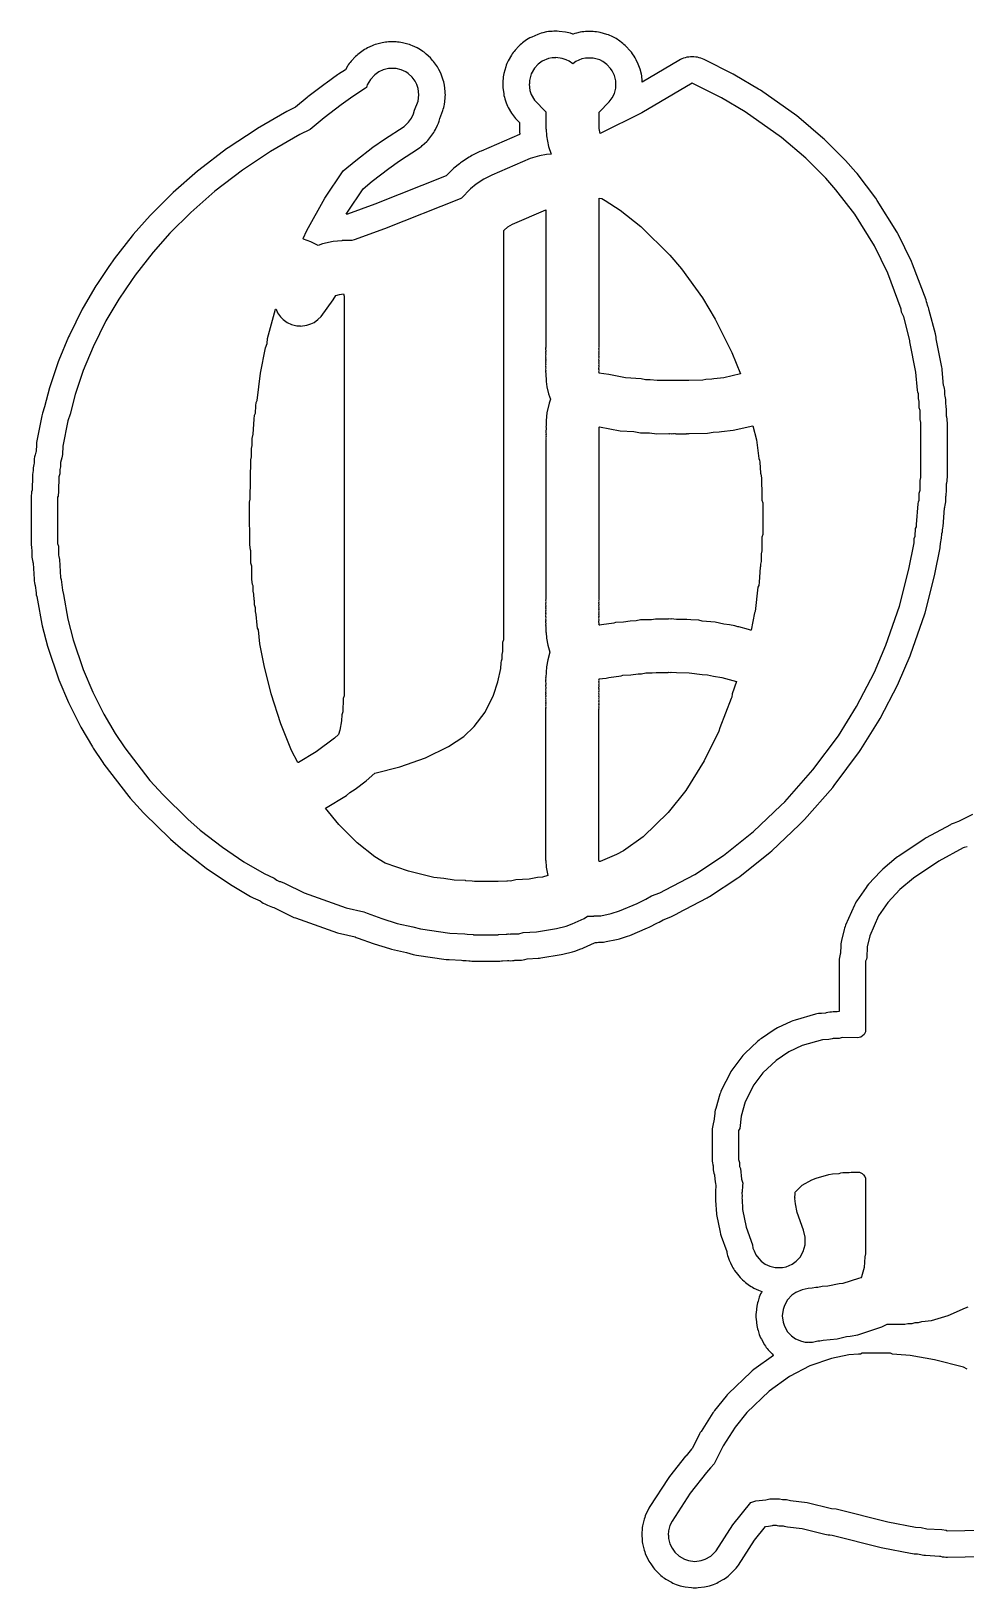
# Model space of a CAD drawing. Header units: metres. Extents: x -2 to 138, y -116 to 2.
# Drawn here: x -2 to 68.7, y -115.7 to 2 of the extents above; entities that cross this region are included whole.
import ezdxf

# ---------------------------------------------------------------- set-up
doc = ezdxf.new("R2010")
doc.units = ezdxf.units.M

msp = doc.modelspace()

# ---------------------------------------------------------------- linework, layer by layer
at = {"layer": 'TOP'}
for points in [[(33.3251, -66.2903), (33.965, -66.2703), (33.985, -66.2503), (34.005, -66.2703), (34.085, -66.2503), (34.245, -66.2703), (34.265, -66.2503), (34.8649, -66.2303), (35.2048, -66.1503), (36.2047, -66.0903), (37.7245, -65.8303), (38.4443, -65.6503), (38.9043, -65.4904), (39.8041, -65.0704), (40.0641, -64.9105), (40.544, -64.9105), (40.564, -64.8905), (41.084, -64.8705), (41.8638, -64.7105), (42.4838, -64.5105), (43.8236, -63.9506), (44.4635, -63.6306), (44.9034, -63.3707), (45.5233, -63.1307), (45.9632, -62.9107), (48.1829, -61.7509), (50.3426, -60.3311), (52.6223, -58.5114), (54.682, -56.5517), (54.9719, -56.2617), (57.1116, -53.8421), (59.0313, -51.2625), (60.4111, -49.0428), (61.7509, -46.4632), (62.6308, -44.4235), (63.6506, -41.4639), (64.3705, -38.6843), (64.7505, -36.6846), (64.7705, -36.3447), (64.8305, -36.1847), (64.8705, -35.6048), (64.9305, -35.4648), (64.9504, -35.3048), (65.0704, -33.725), (65.0904, -33.5851), (65.1504, -33.4451), (65.1504, -32.9252), (65.2104, -32.7052), (65.2104, -31.9653), (65.2704, -31.7453), (65.2704, -27.5859), (65.2104, -27.366), (65.2104, -26.6861), (65.1504, -26.4661), (65.1504, -25.9862), (65.0904, -25.7662), (65.0904, -25.4263), (65.0304, -25.2863), (65.0104, -25.1463), (64.8905, -23.7865), (64.4305, -21.4868), (64.4305, -21.3869), (63.9706, -19.6071), (63.8106, -19.2472), (63.7906, -19.0272), (62.7708, -16.3076), (61.7509, -14.2279), (60.2711, -11.8483), (58.8513, -9.9885), (58.0715, -9.1087), (56.5617, -7.5989), (54.7419, -6.0391), (51.9824, -4.0994), (50.1826, -3.0396), (47.9829, -1.9397), (44.1835, -4.1794), (41.024, -5.7392), (40.934, -5.3492), (40.934, -4.1294), (41.7139, -3.3495), (41.9338, -3.0496), (42.0938, -2.7096), (42.1938, -2.3097), (42.1938, -2.0497), (42.2138, -2.0297), (42.1938, -2.0097), (42.1938, -1.7497), (42.0938, -1.3498), (41.9338, -1.0099), (41.8139, -0.8299), (41.5339, -0.5299), (41.2239, -0.3), (40.984, -0.18), (40.484, -0.04), (40.2241, -0.04), (40.2041, -0.02), (40.1841, -0.04), (39.9241, -0.04), (39.6442, -0.1), (39.1842, -0.3), (38.9443, -0.4799), (38.6843, -0.28), (38.4443, -0.16), (38.1444, -0.06), (37.6645, 0), (37.6445, -0.02), (37.3845, -0.02), (37.1045, -0.08), (36.6446, -0.28), (36.3447, -0.4999), (36.0547, -0.8099), (35.8147, -1.2298), (35.6748, -1.7297), (35.6748, -1.9897), (35.6548, -2.0097), (35.7147, -2.4896), (35.8147, -2.7896), (36.0547, -3.2095), (36.9146, -4.0894), (36.9146, -5.3892), (36.9346, -5.4092), (36.9546, -5.9091), (37.1145, -6.709), (37.3045, -7.2989), (36.9646, -7.3189), (36.4446, -7.4189), (35.7247, -7.6389), (32.8252, -8.8987), (32.2253, -9.1986), (31.6453, -9.5786), (31.2254, -9.9185), (30.5255, -10.6384), (30.4455, -10.6784), (24.7064, -12.9381), (22.4267, -13.778), (22.2467, -13.838), (21.5068, -13.838), (21.4868, -13.858), (20.8469, -13.898), (20.0271, -14.0779), (19.7071, -14.1979), (19.1472, -13.938), (18.5873, -13.718), (18.5573, -13.668), (18.8372, -13.0681), (20.217, -10.6284), (21.5968, -8.5687), (22.5467, -7.7789), (23.8465, -6.779), (24.7264, -6.1591), (26.2061, -5.1992), (26.5361, -4.8893), (26.7561, -4.5893), (26.916, -4.2494), (26.996, -3.9694), (27.256, -3.2895), (27.316, -2.8096), (27.256, -2.3297), (27.156, -2.0297), (27.036, -1.7897), (26.8161, -1.4898), (26.5061, -1.1998), (26.3261, -1.0798), (25.9862, -0.9199), (25.5862, -0.8199), (25.3263, -0.8199), (25.3063, -0.7999), (25.2863, -0.8199), (25.0263, -0.8199), (24.6264, -0.9199), (24.2864, -1.0798), (23.9865, -1.2998), (23.6565, -1.6498), (23.4166, -2.0697), (23.3566, -2.2497), (23.2866, -2.3197), (22.3267, -2.9396), (21.4468, -3.5595), (20.147, -4.5593), (19.0872, -5.4392), (18.3273, -5.8191), (16.1076, -7.099), (13.9879, -8.4988), (11.8883, -10.0985), (10.0685, -11.6983), (8.4988, -13.268), (7.2189, -14.7078), (5.8591, -16.4476), (5.5792, -16.8475), (4.6193, -18.2673), (3.6595, -19.9071), (2.6796, -21.8668), (1.9397, -23.6465), (1.3198, -25.4663), (0.9399, -26.946), (0.7799, -27.466), (0.3999, -29.3657), (0.3599, -30.0056), (0.32, -30.2655), (0.22, -30.6055), (0.22, -30.9255), (0.16, -31.1454), (0.16, -31.4654), (0.1, -31.7053), (0.08, -32.7652), (0.04, -33.1451), (0, -33.2251), (0, -36.7246), (0.06, -36.9446), (0.06, -37.6245), (0.1, -37.7045), (0.14, -37.9444), (0.22, -39.3042), (0.28, -39.4442), (0.3599, -40.2641), (0.4399, -40.584), (0.7799, -42.4638), (1.1798, -44.0035), (1.9397, -46.2632), (2.6596, -47.9629), (3.4995, -49.6227), (4.3594, -51.1025), (5.0793, -52.1823), (6.979, -54.642), (7.9788, -55.7418), (9.8486, -57.5715), (10.7884, -58.3914), (12.4682, -59.6912), (14.0879, -60.7911), (15.6077, -61.6909), (16.3676, -62.0309), (16.5676, -62.1909), (16.7675, -62.2908), (16.8475, -62.2908), (17.1475, -62.4108), (18.6473, -63.1507), (21.8268, -64.2705), (23.1466, -64.5705), (23.4066, -64.6905), (24.5264, -65.0904), (25.6862, -65.4504), (26.866, -65.7103), (27.426, -65.8703), (29.6656, -66.1903), (30.7855, -66.2303), (30.9654, -66.2703), (31.4254, -66.2903), (31.4454, -66.3102), (33.3051, -66.3102)], [(31.5254, -62.2908), (31.3454, -62.2508), (30.8655, -62.2308), (30.8455, -62.2109), (29.9856, -62.1909), (29.2057, -62.0509), (28.4458, -61.9709), (26.5261, -61.511), (24.7664, -60.911), (23.9865, -60.4311), (22.6467, -59.3713), (21.2569, -57.9815), (20.257, -56.7417), (21.8468, -55.7718), (22.1067, -55.5518), (22.4867, -55.3119), (23.3266, -54.672), (23.9865, -54.092), (25.8862, -53.6121), (27.8059, -52.9322), (29.5657, -52.0723), (30.7055, -51.3125), (31.4954, -50.5626), (32.3152, -49.4827), (32.9552, -48.2029), (33.2951, -47.1831), (33.5151, -46.1832), (33.5351, -45.7433), (33.5551, -45.6033), (33.6151, -45.4633), (33.6151, -45.1234), (33.675, -44.9034), (33.675, -44.2035), (33.735, -43.9835), (33.735, -13.0681), (34.045, -12.7981), (34.3849, -12.5981), (36.9246, -11.4983), (36.9146, -21.8868), (36.8946, -21.9068), (36.9146, -21.9468), (36.8946, -22.0068), (36.9146, -22.1867), (36.8946, -22.2067), (36.9146, -22.2267), (36.8946, -22.2667), (36.9146, -22.2867), (36.8946, -22.3467), (36.9146, -22.3667), (36.8946, -22.4267), (36.9146, -22.4467), (36.8946, -22.5467), (36.9146, -22.5667), (36.8946, -22.5867), (36.9146, -22.6067), (36.8946, -22.6467), (36.9146, -22.6867), (36.8946, -22.7267), (36.9146, -22.7866), (36.8946, -22.8666), (36.9146, -22.9066), (36.8946, -22.9866), (36.9146, -23.0066), (36.8946, -23.0466), (36.9146, -23.0866), (36.8946, -23.1266), (36.9146, -23.1666), (36.8946, -23.1866), (36.9146, -23.2266), (36.8946, -23.2466), (36.9146, -23.2666), (36.8946, -23.3066), (36.9146, -23.3466), (36.8946, -23.3666), (36.9146, -23.4665), (36.8946, -23.5265), (36.9146, -23.5465), (36.8946, -23.5865), (36.9146, -23.6465), (36.8946, -23.6865), (36.9146, -23.7065), (36.8946, -23.7465), (36.9146, -23.7665), (36.8946, -23.7865), (36.9146, -23.8265), (36.8946, -23.8465), (36.9146, -23.8665), (36.9346, -24.4864), (36.9946, -24.8863), (37.1145, -25.4263), (37.2545, -25.8262), (37.1545, -26.1262), (36.9946, -26.8461), (36.9346, -27.426), (36.9346, -27.8259), (36.9146, -27.8459), (36.9346, -27.8859), (36.9146, -27.9459), (36.9346, -27.9659), (36.9146, -28.3458), (36.9346, -28.3858), (36.9146, -28.4458), (36.9346, -28.4658), (36.9146, -28.5458), (36.9346, -28.6258), (36.9146, -28.6458), (36.9346, -28.6658), (36.9146, -28.7258), (36.9346, -28.7458), (36.9146, -28.7658), (36.9346, -28.7858), (36.9146, -28.8058), (36.9346, -28.8458), (36.9146, -28.8658), (36.9346, -28.9057), (36.9146, -28.9257), (36.9146, -40.964), (36.8946, -41.004), (36.9146, -41.044), (36.8946, -41.104), (36.9146, -41.1439), (36.8946, -41.1839), (36.9146, -41.2039), (36.8946, -41.3239), (36.9146, -41.4239), (36.8946, -41.4439), (36.9146, -41.5039), (36.8946, -41.5639), (36.9146, -41.6039), (36.8946, -41.6639), (36.9146, -41.6839), (36.8946, -41.7439), (36.9146, -41.8238), (36.8946, -41.8638), (36.9146, -41.8838), (36.8946, -41.9038), (36.9146, -41.9438), (36.8946, -41.9838), (36.9146, -42.0438), (36.8946, -42.0638), (36.9146, -42.0838), (36.8946, -42.1238), (36.9146, -42.1438), (36.8946, -42.1638), (36.9146, -42.2238), (36.8946, -42.2438), (36.9146, -42.3638), (36.8946, -42.4038), (36.9146, -42.4638), (36.8946, -42.4838), (36.9146, -42.5237), (36.8946, -42.5437), (36.9146, -42.5837), (36.8946, -42.6637), (36.9146, -42.8437), (36.8946, -42.8637), (36.9146, -42.9237), (36.8946, -42.9837), (36.9146, -43.0037), (36.9146, -43.4436), (36.9346, -43.4636), (36.9546, -43.8835), (37.0546, -44.4235), (37.2145, -44.9434), (37.0546, -45.5233), (36.9546, -46.0632), (36.9146, -46.8631), (36.8946, -46.8831), (36.9146, -46.9831), (36.8946, -47.0031), (36.9146, -47.0631), (36.8946, -47.0831), (36.9146, -47.383), (36.8946, -47.423), (36.9146, -47.463), (36.8946, -47.483), (36.9146, -47.643), (36.8946, -47.683), (36.9146, -47.703), (36.8946, -47.783), (36.9146, -47.803), (36.8946, -47.823), (36.9146, -47.883), (36.8946, -47.9629), (36.9146, -48.0029), (36.8946, -48.0429), (36.9146, -48.0629), (36.8946, -48.1429), (36.9146, -48.2629), (36.8946, -48.2829), (36.9146, -48.3029), (36.8946, -48.3429), (36.9146, -48.3829), (36.8946, -48.4029), (36.9146, -48.4629), (36.8946, -48.5029), (36.9146, -48.5629), (36.8946, -48.5829), (36.9146, -48.6628), (36.8946, -48.7028), (36.9146, -48.7428), (36.8946, -48.7628), (36.9146, -48.7828), (36.8946, -48.8428), (36.9146, -48.8628), (36.8946, -48.9428), (36.9146, -49.0028), (36.8946, -49.0628), (36.9146, -49.1028), (36.8946, -49.1228), (36.9146, -49.1628), (36.8946, -49.2228), (36.9146, -49.2428), (36.8946, -49.2628), (36.8946, -60.6811), (36.9146, -60.7011), (36.9346, -61.201), (37.0546, -61.8409), (36.6646, -61.9509), (36.2847, -61.9909), (35.6448, -62.1109), (34.6449, -62.1709), (34.245, -62.2508), (34.045, -62.2308), (34.005, -62.2508), (33.985, -62.2308), (33.965, -62.2508), (33.3151, -62.2808)], [(45.3433, -24.4164), (44.8034, -24.3564), (44.4435, -24.3564), (44.1235, -24.2964), (42.9437, -24.2164), (41.6839, -23.9565), (40.914, -23.8465), (40.934, -23.8265), (40.914, -23.7865), (40.934, -23.7665), (40.914, -23.7465), (40.934, -23.7065), (40.914, -23.6865), (40.934, -23.6465), (40.914, -23.5865), (40.934, -23.5465), (40.914, -23.5265), (40.934, -23.3266), (40.914, -23.2866), (40.934, -23.2666), (40.914, -23.2466), (40.934, -23.2066), (40.914, -23.1866), (40.934, -23.1466), (40.914, -23.1066), (40.934, -23.0666), (40.914, -23.0266), (40.934, -23.0066), (40.914, -22.9266), (40.934, -22.8866), (40.914, -22.8066), (40.934, -22.7467), (40.914, -22.7067), (40.934, -22.6667), (40.914, -22.6267), (40.934, -22.6067), (40.914, -22.5867), (40.934, -22.5667), (40.914, -22.4667), (40.934, -22.4467), (40.914, -22.3867), (40.934, -22.3667), (40.914, -22.3067), (40.934, -22.2867), (40.914, -22.2467), (40.934, -22.2267), (40.914, -22.2067), (40.934, -22.1867), (40.914, -22.1667), (40.934, -22.1467), (40.914, -22.0868), (40.934, -22.0668), (40.914, -22.0068), (40.934, -21.9468), (40.914, -21.9068), (40.934, -21.8868), (40.944, -10.6184), (41.1439, -10.6584), (41.4039, -10.7984), (42.5237, -11.5383), (44.1035, -12.7781), (46.2932, -14.9278), (47.1731, -15.9677), (48.7528, -18.1673), (49.7127, -19.7671), (50.9725, -22.2867), (51.6324, -23.9065), (50.3626, -24.2164), (49.6227, -24.2764), (49.4627, -24.3164), (49.0028, -24.3364), (48.7828, -24.3964), (47.733, -24.4064)], [(18.1573, -53.2822), (17.6974, -52.3823), (16.8775, -50.3626), (16.1576, -48.1029), (15.6177, -45.9632), (15.2978, -44.3235), (15.1778, -43.2636), (15.1178, -43.1237), (15.0778, -42.9037), (15.0178, -42.1038), (14.9578, -41.8838), (14.9578, -41.5839), (14.8978, -41.3639), (14.8978, -41.064), (14.8578, -40.984), (14.8378, -40.564), (14.7778, -40.3441), (14.7778, -39.9241), (14.7378, -39.8441), (14.6978, -39.4642), (14.6778, -38.4443), (14.6179, -38.2244), (14.6179, -37.2845), (14.5779, -37.2045), (14.5379, -36.8246), (14.5179, -34.165), (14.4979, -34.145), (14.4979, -33.6051), (14.5579, -33.3851), (14.5979, -30.4055), (14.6578, -30.1856), (14.6578, -29.5457), (14.7178, -29.3257), (14.7178, -28.8058), (14.7978, -28.4658), (14.8578, -27.326), (14.8978, -27.026), (14.9578, -26.886), (14.9778, -26.3261), (15.0178, -26.0862), (15.0778, -25.9262), (15.3377, -23.8465), (15.7177, -21.9468), (15.8577, -21.6068), (15.8777, -21.2469), (16.4776, -19.0072), (16.5176, -19.0272), (16.6376, -19.3072), (16.8575, -19.6071), (17.0475, -19.7971), (17.3474, -20.0171), (17.6874, -20.177), (18.0873, -20.277), (18.3473, -20.277), (18.3673, -20.297), (18.8472, -20.237), (19.1472, -20.137), (19.3871, -20.0171), (19.6871, -19.7971), (19.9171, -19.5671), (20.8369, -18.3073), (21.0469, -17.9774), (21.3069, -17.8974), (21.6068, -17.8574), (21.6568, -18.0473), (21.6568, -48.2429), (21.5968, -48.4629), (21.5568, -49.4627), (21.4968, -49.6827), (21.4768, -50.1426), (21.3369, -50.8425), (21.2369, -51.1825), (20.9269, -51.4524), (19.5471, -52.4723), (18.2173, -53.2822)], [(52.3823, -43.2936), (52.2423, -43.2336), (51.5024, -43.0337), (51.4224, -43.0337), (51.2025, -42.9537), (50.8025, -42.8737), (50.3826, -42.8337), (49.7227, -42.6737), (48.7428, -42.5937), (48.4829, -42.5337), (47.883, -42.5137), (47.583, -42.4738), (46.7831, -42.4738), (46.3832, -42.4338), (46.3632, -42.4538), (46.1832, -42.4338), (46.1632, -42.4538), (45.2034, -42.4538), (44.9034, -42.4938), (44.0835, -42.5137), (43.7436, -42.5737), (43.2836, -42.5937), (42.7837, -42.6737), (42.1838, -42.7137), (42.0438, -42.7537), (41.124, -42.8737), (41.004, -42.9137), (40.934, -42.9037), (40.914, -42.8637), (40.934, -42.8437), (40.914, -42.6037), (40.934, -42.5637), (40.914, -42.5437), (40.934, -42.5037), (40.914, -42.4838), (40.934, -42.4238), (40.914, -42.3838), (40.934, -42.2638), (40.914, -42.2438), (40.934, -42.1838), (40.914, -42.1638), (40.934, -42.1438), (40.914, -42.1038), (40.934, -42.0838), (40.914, -42.0638), (40.934, -42.0038), (40.914, -41.9638), (40.934, -41.9238), (40.914, -41.9038), (40.934, -41.8838), (40.914, -41.8438), (40.934, -41.7639), (40.914, -41.7039), (40.934, -41.6839), (40.914, -41.6239), (40.934, -41.5839), (40.914, -41.5239), (40.934, -41.4639), (40.914, -41.4439), (40.934, -41.3439), (40.914, -41.2239), (40.934, -41.2039), (40.914, -41.1639), (40.934, -41.124), (40.914, -41.064), (40.934, -41.024), (40.914, -40.984), (40.934, -40.964), (40.934, -28.9257), (40.954, -28.8858), (40.934, -28.8658), (40.954, -28.8258), (40.934, -28.8058), (40.954, -28.7858), (40.934, -28.7658), (40.954, -28.7458), (40.934, -28.6858), (40.954, -28.6658), (40.934, -28.6458), (40.954, -28.5658), (40.934, -28.4858), (40.954, -28.4658), (40.934, -28.4058), (40.954, -28.3658), (40.934, -28.3258), (40.954, -28.3058), (40.934, -28.2858), (40.954, -28.2458), (40.934, -28.1859), (40.954, -28.1659), (40.934, -28.0459), (40.954, -28.0259), (40.934, -28.0059), (40.954, -27.9659), (40.934, -27.9459), (40.964, -27.9159), (42.5237, -28.2159), (43.5636, -28.2758), (44.0635, -28.3558), (44.7634, -28.3758), (45.3033, -28.4358), (46.2232, -28.4158), (46.2632, -28.4358), (46.3032, -28.4158), (46.3432, -28.4358), (46.3632, -28.4158), (46.4032, -28.4358), (46.5032, -28.4158), (46.5432, -28.4358), (46.5632, -28.4158), (46.5831, -28.4358), (46.6431, -28.4158), (46.6631, -28.4358), (46.6831, -28.4158), (46.7031, -28.4358), (46.7231, -28.4158), (46.7431, -28.4358), (47.543, -28.4358), (47.563, -28.4158), (47.583, -28.4358), (47.603, -28.4158), (47.643, -28.4358), (47.663, -28.4158), (47.723, -28.4358), (47.743, -28.4158), (49.1428, -28.3958), (49.5627, -28.3158), (50.0226, -28.2958), (50.1826, -28.2558), (51.0825, -28.1759), (52.5723, -27.8259), (52.8522, -28.8858), (53.0122, -30.3055), (53.0722, -30.4455), (53.0922, -30.5855), (53.1322, -31.4054), (53.1722, -31.4854), (53.2122, -31.7653), (53.2322, -33.1451), (53.2522, -33.1651), (53.2522, -33.4451), (53.3122, -33.665), (53.3122, -36.0447), (53.2522, -36.2647), (53.2522, -37.2845), (53.1922, -37.5045), (53.1922, -38.0844), (53.1322, -38.3044), (53.1322, -38.5043), (53.1122, -38.5243), (53.0522, -39.6642), (53.0122, -39.9041), (52.9522, -40.0441), (52.7322, -41.8838), (52.6923, -41.9838), (52.4323, -43.2836)], [(40.934, -60.7611), (40.914, -60.6411), (40.914, -49.2628), (40.934, -49.2428), (40.914, -49.1828), (40.934, -49.1428), (40.914, -49.1228), (40.934, -49.0828), (40.914, -49.0228), (40.934, -48.9628), (40.914, -48.8828), (40.934, -48.8628), (40.914, -48.8028), (40.934, -48.7828), (40.914, -48.7628), (40.934, -48.7228), (40.914, -48.6828), (40.934, -48.6029), (40.914, -48.5829), (40.934, -48.5229), (40.914, -48.4829), (40.934, -48.4229), (40.914, -48.4029), (40.934, -48.3629), (40.914, -48.3229), (40.934, -48.3029), (40.914, -48.2829), (40.934, -48.1629), (40.914, -48.0829), (40.934, -48.0629), (40.914, -48.0229), (40.934, -47.9829), (40.914, -47.903), (40.934, -47.843), (40.914, -47.823), (40.934, -47.803), (40.914, -47.723), (40.934, -47.703), (40.914, -47.663), (40.934, -47.503), (40.914, -47.483), (40.934, -47.443), (40.914, -47.403), (40.934, -47.343), (40.914, -47.323), (40.934, -47.303), (40.914, -47.283), (40.934, -47.263), (40.914, -47.2431), (40.934, -47.2031), (40.914, -47.1831), (40.934, -47.1231), (40.914, -47.0831), (40.934, -47.0631), (40.914, -47.0031), (40.934, -46.9831), (40.914, -46.9631), (41.4639, -46.9131), (41.6839, -46.8531), (42.6037, -46.7331), (42.7437, -46.6931), (43.3436, -46.6531), (43.8835, -46.5732), (44.1435, -46.5732), (44.4635, -46.5132), (44.9634, -46.5132), (45.2633, -46.4732), (46.1632, -46.4732), (46.1832, -46.4532), (46.3632, -46.4732), (46.3832, -46.4532), (46.7831, -46.4932), (47.763, -46.5132), (48.7428, -46.6331), (49.1428, -46.6531), (49.6027, -46.7731), (50.2226, -46.8531), (51.3225, -47.1531), (50.9925, -48.1029), (50.9725, -48.3429), (50.9325, -48.4629), (50.0726, -50.6625), (49.9926, -50.9225), (48.8928, -53.1622), (47.493, -55.4019), (46.1532, -57.0616), (44.2635, -58.9113), (42.7837, -59.9712), (42.2638, -60.2511), (41.014, -60.7611)]]:
    msp.add_lwpolyline(points, close=True, dxfattribs=at)
for points in [[(68.7599, -59.6712), (68.5399, -59.7112), (68.4599, -59.7512), (66.6202, -60.7511), (64.7005, -62.0309), (63.6806, -62.8908), (62.7708, -63.8606), (62.0709, -64.8805), (61.411, -66.3802), (61.211, -67.2201), (61.171, -68.02), (61.151, -68.16), (61.091, -68.3), (61.091, -73.4992), (61.071, -73.6392), (60.971, -73.8591), (60.7411, -74.0491), (60.4811, -74.1091), (59.3213, -74.0891), (59.1013, -74.1491), (58.6414, -74.1491), (58.5614, -74.1891), (58.3214, -74.2291), (57.8415, -74.2491), (56.3017, -74.689), (55.2819, -75.1689), (54.322, -75.8089), (53.3322, -76.7387), (52.6323, -77.6586), (51.9924, -78.9384), (51.6724, -80.0182), (51.5724, -80.9581), (51.4924, -81.1181), (51.4924, -83.2978), (51.5524, -83.5177), (51.5524, -83.8177), (51.6324, -83.9777), (51.7124, -84.7775), (51.8124, -85.0775), (51.7724, -85.2575), (51.7524, -85.7774), (51.7324, -85.7974), (51.7524, -86.0973), (51.7324, -86.1373), (51.7524, -86.1573), (51.7324, -86.1973), (51.7524, -86.2173), (51.7324, -86.2573), (51.7524, -86.2773), (51.7924, -87.0772), (52.0523, -88.417), (52.5323, -89.7568), (52.5723, -89.9968), (52.6523, -90.2167), (52.7922, -90.4967), (53.0122, -90.7966), (53.2022, -90.9866), (53.5021, -91.2066), (53.8421, -91.3666), (54.242, -91.4665), (54.502, -91.4665), (54.522, -91.4865), (54.542, -91.4665), (54.8019, -91.4665), (55.0819, -91.4066), (55.5418, -91.2066), (55.8418, -90.9866), (56.1317, -90.6767), (56.3717, -90.2567), (56.5117, -89.7568), (56.5317, -89.4568), (56.5117, -89.4368), (56.5117, -89.1769), (56.3917, -88.637), (55.9118, -87.2972), (55.7918, -86.6573), (55.7518, -86.2573), (55.7718, -86.2173), (55.7518, -86.1973), (55.7718, -85.8774), (55.7518, -85.8174), (55.7718, -85.7574), (56.2817, -85.2475), (57.0216, -84.8475), (57.3416, -84.7075), (58.3214, -84.4276), (58.5814, -84.3876), (59.0813, -84.3676), (59.2213, -84.3076), (59.3613, -84.2876), (59.8412, -84.2876), (60.0012, -84.2476), (60.6211, -84.2676), (60.8411, -84.3676), (60.931, -84.4576), (61.031, -84.5976), (61.071, -84.7175), (61.091, -84.8575), (61.091, -90.4367), (61.031, -90.6567), (60.971, -91.4765), (60.7711, -92.1764), (60.7211, -92.2464), (60.5611, -92.3064), (59.3613, -92.6864), (59.0813, -92.7064), (58.2414, -92.8863), (57.8015, -92.9063), (57.4815, -92.9663), (57.3216, -92.9663), (57.0616, -93.0263), (56.7417, -93.0463), (56.2817, -93.1463), (55.8218, -93.3463), (55.5218, -93.5662), (55.1919, -93.9162), (54.9519, -94.3361), (54.8519, -94.6361), (54.7919, -95.116), (54.8519, -95.5959), (54.9519, -95.8959), (55.1919, -96.3158), (55.4818, -96.6258), (55.7818, -96.8458), (56.2417, -97.0457), (56.5217, -97.1057), (56.7816, -97.1057), (56.8016, -97.1257), (56.8216, -97.1057), (57.0816, -97.1057), (57.4815, -97.0057), (57.6215, -97.0057), (57.8815, -96.9457), (58.9413, -96.8458), (59.6412, -96.6858), (59.9212, -96.6658), (60.5011, -96.5458), (62.3208, -95.9459), (62.7208, -95.7459), (64.0606, -95.7459), (64.2805, -95.6859), (64.6205, -95.6859), (64.8405, -95.6259), (65.0804, -95.6259), (65.3404, -95.5459), (66.0603, -95.466), (67.3401, -95.106), (68.6399, -94.5261), (68.8399, -94.4261)], [(68.7799, -99.1454), (68.4799, -99.0054), (66.3002, -98.4455), (64.4605, -98.1056), (63.4407, -98.0456), (63.1207, -98.0056), (62.9807, -97.9456), (60.8411, -97.9456), (60.7011, -98.0056), (60.5611, -98.0256), (59.8212, -98.0656), (58.5014, -98.3455), (56.8816, -98.9055), (55.3419, -99.7053), (53.8021, -100.8052), (52.1123, -102.4349), (51.2325, -103.5348), (50.3326, -104.9346), (49.6527, -106.3144), (49.3527, -106.6143), (49.0528, -106.9743), (47.833, -108.514), (46.4532, -110.6337), (46.2932, -110.9737), (46.1932, -111.3736), (46.1732, -111.6736), (46.1932, -111.6936), (46.1932, -111.9535), (46.2932, -112.3535), (46.4532, -112.6934), (46.6731, -112.9934), (46.9831, -113.2833), (47.403, -113.5233), (47.703, -113.6233), (48.1829, -113.6833), (48.6628, -113.6233), (48.9628, -113.5233), (49.3827, -113.2833), (49.7927, -112.8734), (51.0525, -110.9137), (52.4023, -109.2239), (52.7822, -109.104), (53.5421, -109.024), (53.8421, -108.944), (54.582, -108.944), (54.8019, -109.004), (55.1019, -109.004), (55.4218, -109.084), (56.6617, -109.2239), (58.5014, -109.6839), (58.8613, -109.7039), (62.7608, -110.7037), (64.8605, -111.1037), (65.3004, -111.1237), (65.7203, -111.2236), (66.8602, -111.2836), (67.1801, -111.3236), (67.2601, -111.3636), (69.9197, -111.3236)]]:
    msp.add_lwpolyline(points, dxfattribs=at)
at = {"layer": 'UNDER'}
msp.add_lwpolyline([(-1.94, -37.6245), (-1.9356, -37.7568), (-1.9225, -37.8886), (-1.9007, -38.0193), (-1.8702, -38.1482), (-1.8471, -38.2236), (-1.7766, -39.4217), (-1.7637, -39.5595), (-1.7413, -39.6961), (-1.7095, -39.8308), (-1.6837, -39.9137), (-1.6306, -40.4583), (-1.6108, -40.6046), (-1.5803, -40.7492), (-1.5164, -41.005), (-1.1882, -42.8197), (-1.1559, -42.9666), (-0.7559, -44.5063), (-0.7159, -44.641), (0.044, -46.9007), (0.0981, -47.0432), (0.818, -48.7429), (0.8751, -48.866), (1.715, -50.5257), (1.7702, -50.6275), (2.6301, -52.1073), (2.6953, -52.2119), (3.4152, -53.2917), (3.4964, -53.4049), (5.3961, -55.8645), (5.4991, -55.9873), (6.4989, -57.0871), (6.58, -57.1712), (8.4497, -59.001), (8.5338, -59.0787), (9.4737, -59.8986), (9.5644, -59.9732), (11.2442, -61.273), (11.3447, -61.3458), (12.9644, -62.4457), (13.0689, -62.512), (14.5887, -63.4119), (14.6884, -63.4671), (14.791, -63.5166), (15.3177, -63.7522), (15.3182, -63.7526), (15.4311, -63.8366), (15.5496, -63.9124), (15.6731, -63.9797), (15.8731, -64.0797), (15.9935, -64.135), (16.1172, -64.1822), (16.2438, -64.2211), (16.3445, -64.2448), (17.7624, -64.9443), (17.8712, -64.994), (17.9829, -65.0371), (21.1624, -66.157), (21.2721, -66.1921), (21.3835, -66.2208), (22.4989, -66.4743), (22.5684, -66.5064), (22.7339, -66.574), (23.8537, -66.9739), (23.9336, -67.0006), (25.0934, -67.3605), (25.2559, -67.4035), (26.3757, -67.6503), (26.8765, -67.7934), (27.0089, -67.8263), (27.1431, -67.8502), (29.3828, -68.1702), (29.4883, -68.1824), (29.5943, -68.189), (30.5307, -68.2224), (30.5316, -68.2226), (30.6463, -68.2446), (30.7621, -68.2599), (30.8786, -68.2684), (31.0899, -68.2776), (31.1843, -68.2931), (31.3146, -68.306), (31.4454, -68.3102), (33.3051, -68.3102), (33.4359, -68.306), (33.5662, -68.2931), (33.6367, -68.2815), (34.0275, -68.2693), (34.0302, -68.2691), (34.1085, -68.2676), (34.1226, -68.2664), (34.1263, -68.2667), (34.2562, -68.2702), (34.386, -68.2653), (34.5153, -68.2519), (34.5804, -68.2409), (34.9315, -68.2292), (35.063, -68.2204), (35.1937, -68.203), (35.323, -68.1771), (35.4959, -68.1364), (36.3245, -68.0867), (36.4335, -68.0771), (36.5419, -68.0616), (38.0617, -67.8017), (38.2095, -67.7706), (38.9294, -67.5906), (39.1014, -67.5393), (39.5613, -67.3794), (39.6567, -67.3435), (39.75, -67.3027), (40.5942, -66.9088), (40.6748, -66.9062), (40.8051, -66.8933), (40.8894, -66.8794), (41.1608, -66.869), (41.2698, -66.8618), (41.3783, -66.8487), (41.4858, -66.8297), (42.2657, -66.6697), (42.3726, -66.6447), (42.4778, -66.6139), (43.0978, -66.4139), (43.2549, -66.3559), (44.5947, -65.7959), (44.718, -65.7394), (45.3579, -65.4195), (45.4809, -65.3525), (45.779, -65.1763), (46.2453, -64.9959), (46.4177, -64.9196), (46.8577, -64.6996), (46.8895, -64.6833), (49.1091, -63.5235), (49.1966, -63.475), (49.2816, -63.4221), (51.4413, -62.0023), (51.5903, -61.8942), (53.87, -60.0745), (54.0009, -59.9603), (56.0606, -58.0006), (56.0962, -57.9659), (56.3861, -57.6759), (56.4701, -57.5866), (58.6098, -55.167), (58.7161, -55.0361), (60.6358, -52.4565), (60.7299, -52.3183), (62.1097, -50.0987), (62.186, -49.9646), (63.5258, -47.385), (63.5873, -47.2553), (64.4672, -45.2156), (64.5217, -45.0751), (65.5415, -42.1155), (65.5868, -41.9653), (66.3067, -39.1858), (66.3354, -39.0576), (66.7153, -37.0579), (66.7353, -36.9305), (66.747, -36.802), (66.7504, -36.7441), (66.7849, -36.6091), (66.8105, -36.4664), (66.8257, -36.3223), (66.8453, -36.0381), (66.8608, -35.9879), (66.8927, -35.8513), (66.915, -35.7129), (66.935, -35.5529), (66.9447, -35.4563), (67.0502, -34.0671), (67.078, -33.9784), (67.1096, -33.8472), (67.1322, -33.7142), (67.1459, -33.5799), (67.1504, -33.4451), (67.1504, -33.1873), (67.1707, -33.1019), (67.1927, -32.9707), (67.206, -32.8382), (67.2104, -32.7052), (67.2104, -32.2274), (67.2307, -32.1421), (67.2527, -32.0108), (67.266, -31.8784), (67.2704, -31.7453), (67.2704, -27.5859), (67.266, -27.4529), (67.2527, -27.3205), (67.2307, -27.1892), (67.2104, -27.1039), (67.2104, -26.6861), (67.206, -26.553), (67.1927, -26.4206), (67.1707, -26.2893), (67.1504, -26.204), (67.1504, -25.9862), (67.146, -25.8532), (67.1327, -25.7207), (67.1107, -25.5894), (67.0904, -25.5041), (67.0904, -25.4263), (67.0859, -25.2914), (67.0722, -25.1572), (67.0496, -25.0241), (67.018, -24.8929), (66.9872, -24.7945), (66.8827, -23.6107), (66.8701, -23.5021), (66.8516, -23.3943), (66.4268, -21.2704), (66.4265, -21.2605), (66.4146, -21.1346), (66.3947, -21.0098), (66.3669, -20.8864), (65.907, -19.1067), (65.8765, -19.0008), (65.8402, -18.8967), (65.7982, -18.7948), (65.7673, -18.7253), (65.7658, -18.7131), (65.7403, -18.5815), (65.7061, -18.452), (65.6633, -18.325), (64.6434, -15.6054), (64.5665, -15.427), (63.5466, -13.3473), (63.5002, -13.2583), (63.4493, -13.1718), (61.9695, -10.7921), (61.8608, -10.6346), (60.441, -8.7749), (60.348, -8.6619), (59.5682, -7.782), (59.4857, -7.6944), (57.9759, -6.1847), (57.8633, -6.0804), (56.0435, -4.5206), (55.8921, -4.4029), (53.1325, -2.4632), (52.9972, -2.376), (51.1975, -1.3162), (51.077, -1.2507), (48.8774, -0.1509), (48.7567, -0.0954), (48.6326, -0.0482), (48.5056, -0.0092), (48.3763, 0.0212), (48.2453, 0.043), (48.1131, 0.056), (47.9804, 0.0603), (47.8476, 0.0557), (47.7155, 0.0423), (47.5845, 0.0202), (47.4553, -0.0106), (47.3285, -0.0498), (47.2045, -0.0974), (47.0839, -0.1532), (46.9673, -0.2168), (44.2043, -1.8455), (44.1967, -1.7686), (44.1938, -1.7512), (44.1938, -1.7497), (44.19, -1.6273), (44.1788, -1.5054), (44.1601, -1.3843), (44.1341, -1.2647), (44.0341, -0.8647), (43.9985, -0.7398), (43.9549, -0.6175), (43.9034, -0.4982), (43.7435, -0.1583), (43.6755, -0.0267), (43.5979, 0.0995), (43.478, 0.2795), (43.3822, 0.4113), (43.276, 0.5348), (42.996, 0.8347), (42.9108, 0.9206), (42.8205, 1.0013), (42.7256, 1.0763), (42.4156, 1.3062), (42.3201, 1.3729), (42.2209, 1.4338), (42.1184, 1.4889), (41.8784, 1.6089), (41.763, 1.6621), (41.6444, 1.7078), (41.5232, 1.746), (41.0233, 1.8859), (40.8907, 1.9182), (40.7562, 1.9414), (40.6204, 1.9553), (40.484, 1.96), (40.4826, 1.96), (40.4651, 1.9629), (40.3349, 1.9757), (40.2041, 1.98), (40.0733, 1.9757), (39.943, 1.9629), (39.9256, 1.96), (39.9241, 1.96), (39.7835, 1.9551), (39.6436, 1.9402), (39.5051, 1.9156), (39.2251, 1.8556), (39.0964, 1.8235), (38.9701, 1.783), (38.9563, 1.7775), (38.7768, 1.8374), (38.6507, 1.8749), (38.5224, 1.904), (38.3925, 1.9246), (37.9125, 1.9846), (37.7831, 1.9965), (37.6532, 2), (37.5234, 1.995), (37.3941, 1.9816), (37.3844, 1.98), (37.2439, 1.9751), (37.104, 1.9602), (36.9654, 1.9356), (36.6855, 1.8756), (36.5568, 1.8435), (36.4304, 1.803), (36.3071, 1.7542), (35.8472, 1.5542), (35.7134, 1.49), (35.5847, 1.4161), (35.4619, 1.3329), (35.1619, 1.1129), (35.0643, 1.0365), (34.9716, 0.9542), (34.8841, 0.8664), (34.5942, 0.5564), (34.5171, 0.4691), (34.4453, 0.3775), (34.3789, 0.2818), (34.3182, 0.1824), (34.0782, -0.2375), (34.0205, -0.3462), (33.9696, -0.4582), (33.9256, -0.5731), (33.8888, -0.6906), (33.7488, -1.1905), (33.7165, -1.3231), (33.6934, -1.4576), (33.6794, -1.5933), (33.6748, -1.7297), (33.6731, -1.7394), (33.6597, -1.8686), (33.6548, -1.9985), (33.6583, -2.1284), (33.6702, -2.2578), (33.7302, -2.7377), (33.7508, -2.8677), (33.7799, -2.996), (33.8174, -3.1221), (33.9174, -3.422), (33.9631, -3.5454), (34.0168, -3.6655), (34.0782, -3.7819), (34.3182, -4.2018), (34.3849, -4.3103), (34.4583, -4.4144), (34.5383, -4.5135), (34.6243, -4.6074), (34.9146, -4.9044), (34.9146, -5.3892), (34.9189, -5.52), (34.9317, -5.6503), (34.9461, -5.7376), (34.9485, -5.7962), (34.9278, -5.8045), (32.0282, -7.0644), (31.9307, -7.1098), (31.3308, -7.4098), (31.2283, -7.4648), (31.1292, -7.5257), (30.5493, -7.9057), (30.4666, -7.9628), (30.3869, -8.0241), (29.967, -8.3641), (29.8768, -8.4416), (29.7914, -8.5244), (29.3785, -8.9491), (23.9942, -11.0691), (21.9072, -11.838), (21.8307, -11.838), (21.9207, -11.6788), (23.0977, -9.9218), (23.7962, -9.3409), (25.0327, -8.3898), (25.8469, -7.8161), (27.2945, -6.8772), (27.3925, -6.8094), (27.4863, -6.7359), (27.5755, -6.6569), (27.9054, -6.347), (27.9922, -6.2604), (28.0734, -6.1686), (28.1489, -6.072), (28.3689, -5.7721), (28.4415, -5.666), (28.5072, -5.5554), (28.5657, -5.4409), (28.7257, -5.101), (28.7885, -4.9522), (28.8391, -4.7988), (28.8952, -4.6025), (29.1241, -4.0038), (29.1637, -3.8901), (29.1964, -3.7742), (29.222, -3.6566), (29.2405, -3.5376), (29.3005, -3.0577), (29.3121, -2.9339), (29.316, -2.8096), (29.3121, -2.6853), (29.3005, -2.5615), (29.2405, -2.0816), (29.2199, -1.9516), (29.1908, -1.8233), (29.1534, -1.6972), (29.0534, -1.3972), (29.0038, -1.2643), (28.9449, -1.1353), (28.8249, -0.8953), (28.7716, -0.796), (28.7129, -0.6997), (28.6488, -0.607), (28.4289, -0.3071), (28.3525, -0.2094), (28.2702, -0.1167), (28.1824, -0.0292), (27.8724, 0.2607), (27.7905, 0.3332), (27.7048, 0.4011), (27.6155, 0.4643), (27.4355, 0.5843), (27.3093, 0.6618), (27.1777, 0.7298), (26.8378, 0.8898), (26.7185, 0.9412), (26.5962, 0.9848), (26.4712, 1.0204), (26.0713, 1.1204), (25.9516, 1.1465), (25.8306, 1.1651), (25.7087, 1.1764), (25.5862, 1.1801), (25.5848, 1.1801), (25.5673, 1.183), (25.4371, 1.1958), (25.3063, 1.2001), (25.1755, 1.1958), (25.0452, 1.183), (25.0277, 1.1801), (25.0263, 1.1801), (24.9039, 1.1764), (24.782, 1.1651), (24.6609, 1.1465), (24.5412, 1.1204), (24.1413, 1.0204), (24.0164, 0.9848), (23.894, 0.9412), (23.7748, 0.8898), (23.4348, 0.7298), (23.3203, 0.6713), (23.2098, 0.6056), (23.1037, 0.533), (22.8037, 0.313), (22.7081, 0.2383), (22.6172, 0.1579), (22.5313, 0.0722), (22.2013, -0.2777), (22.1227, -0.3663), (22.0494, -0.4593), (21.9818, -0.5565), (21.92, -0.6575), (21.7716, -0.9172), (21.2417, -1.2595), (21.1748, -1.3046), (20.2949, -1.9245), (20.2274, -1.9742), (18.9276, -2.9741), (18.8695, -3.0205), (17.9868, -3.7533), (17.4329, -4.0303), (17.3283, -4.0865), (15.1086, -5.3663), (15.0055, -5.43), (12.8858, -6.8298), (12.7759, -6.9079), (10.6762, -8.5077), (10.5677, -8.5964), (8.748, -10.1962), (8.6543, -10.2841), (7.0845, -11.8538), (7.0039, -11.9393), (5.7241, -13.3791), (5.6432, -13.4762), (4.2834, -15.2159), (4.2207, -15.3007), (3.9407, -15.7006), (3.9223, -15.7274), (2.9624, -17.1472), (2.8933, -17.257), (1.9334, -18.8967), (1.8706, -19.0126), (0.8908, -20.9724), (0.8328, -21.099), (0.0929, -22.8788), (0.0466, -23.0016), (-0.5734, -24.8213), (-0.6174, -24.9689), (-0.9856, -26.403), (-1.1317, -26.8778), (-1.159, -26.9751), (-1.1813, -27.0737), (-1.5612, -28.9734), (-1.5832, -29.1066), (-1.5962, -29.2409), (-1.6305, -29.7907), (-1.6365, -29.8294), (-1.6988, -30.0412), (-1.7342, -30.1797), (-1.7596, -30.3204), (-1.7749, -30.4626), (-1.78, -30.6055), (-1.78, -30.6634), (-1.8003, -30.7487), (-1.8223, -30.88), (-1.8356, -31.0124), (-1.84, -31.1454), (-1.84, -31.2192), (-1.8403, -31.2203), (-1.8713, -31.3677), (-1.8911, -31.5171), (-1.8997, -31.6676), (-1.918, -32.6414), (-1.9213, -32.6724), (-1.9302, -32.7014), (-1.9606, -32.8303), (-1.9825, -32.9609), (-1.9956, -33.0927), (-2, -33.2251), (-2, -36.7246), (-1.9956, -36.8576), (-1.9823, -36.9901), (-1.9603, -37.1213), (-1.94, -37.2067)], close=True, dxfattribs=at)
msp.add_lwpolyline([(69.1749, -57.2276), (68.113, -57.7586), (68.0436, -57.7738), (67.9075, -57.8139), (67.7746, -57.8635), (67.6455, -57.9224), (67.5655, -57.9624), (67.5049, -57.994), (65.6652, -58.9938), (65.5108, -59.087), (63.5911, -60.3668), (63.4993, -60.4318), (63.4113, -60.5018), (62.3914, -61.3617), (62.3044, -61.4396), (62.222, -61.5224), (61.3122, -62.4922), (61.2125, -62.607), (61.1217, -62.7289), (60.4218, -63.7488), (60.3546, -63.8537), (60.294, -63.9625), (60.2402, -64.075), (59.5803, -65.5748), (59.5352, -65.6865), (59.4968, -65.8007), (59.4654, -65.917), (59.2654, -66.7569), (59.2407, -66.8769), (59.2234, -66.9981), (59.2135, -67.1202), (59.1845, -67.6993), (59.1634, -67.7666), (59.1319, -67.8978), (59.1092, -68.0308), (59.0956, -68.1651), (59.091, -68.3), (59.091, -72.103), (59.0729, -72.1046), (58.933, -72.1272), (58.8396, -72.1491), (58.6414, -72.1491), (58.509, -72.1535), (58.3772, -72.1666), (58.2466, -72.1885), (58.1177, -72.2189), (58.0538, -72.2385), (57.7582, -72.2508), (57.6402, -72.2592), (57.5229, -72.2746), (57.4067, -72.2969), (57.2921, -72.326), (55.7523, -72.766), (55.5989, -72.8166), (55.4501, -72.8794), (54.4303, -73.3593), (54.2987, -73.4273), (54.1725, -73.5048), (53.2126, -74.1448), (53.1222, -74.2087), (53.0355, -74.2776), (52.9527, -74.3512), (51.9628, -75.281), (51.8842, -75.3591), (51.81, -75.4414), (51.7405, -75.5277), (51.0406, -76.4475), (50.9683, -76.5489), (50.9025, -76.6546), (50.8434, -76.7642), (50.2035, -78.044), (50.1542, -78.1501), (50.1113, -78.259), (50.0748, -78.3702), (49.7548, -79.4501), (49.7239, -79.5674), (49.7001, -79.6864), (49.6836, -79.8067), (49.618, -80.4234), (49.6011, -80.4678), (49.5622, -80.5944), (49.5318, -80.7233), (49.51, -80.8539), (49.4968, -80.9857), (49.4924, -81.1181), (49.4924, -83.2978), (49.4969, -83.4308), (49.5101, -83.5632), (49.5322, -83.6945), (49.5524, -83.7798), (49.5524, -83.8177), (49.5568, -83.95), (49.5699, -84.0818), (49.5918, -84.2125), (49.6222, -84.3414), (49.6611, -84.468), (49.6752, -84.5048), (49.7223, -84.9765), (49.7425, -85.1232), (49.771, -85.2563), (49.7634, -85.4519), (49.7493, -85.538), (49.7366, -85.6685), (49.7324, -85.7994), (49.7368, -85.9304), (49.7397, -85.9741), (49.7372, -85.999), (49.7324, -86.1304), (49.7334, -86.1636), (49.7324, -86.1904), (49.7334, -86.2235), (49.7324, -86.2504), (49.7363, -86.3818), (49.7488, -86.5126), (49.7674, -86.6275), (49.7949, -87.1771), (49.807, -87.3182), (49.829, -87.4581), (50.089, -88.798), (50.1236, -88.9462), (50.1695, -89.0915), (50.589, -90.2625), (50.5995, -90.3256), (50.6233, -90.4456), (50.6544, -90.564), (50.6927, -90.6803), (50.7727, -90.9002), (50.815, -91.007), (50.8634, -91.1112), (51.0034, -91.3911), (51.0566, -91.4905), (51.1154, -91.5867), (51.1794, -91.6794), (51.3994, -91.9794), (51.4943, -92.0989), (51.598, -92.2109), (51.788, -92.4008), (51.8999, -92.5046), (52.0194, -92.5994), (52.3194, -92.8194), (52.4255, -92.8921), (52.536, -92.9578), (52.6505, -93.0162), (52.9905, -93.1762), (53.1097, -93.2277), (53.2321, -93.2713), (53.2534, -93.2773), (53.2154, -93.3438), (53.1539, -93.4602), (53.1002, -93.5803), (53.0546, -93.7037), (52.9546, -94.0036), (52.9171, -94.1297), (52.888, -94.2581), (52.8674, -94.388), (52.8074, -94.8679), (52.7958, -94.9917), (52.7919, -95.116), (52.7958, -95.2403), (52.8074, -95.3641), (52.8674, -95.844), (52.888, -95.974), (52.9171, -96.1023), (52.9546, -96.2284), (53.0546, -96.5284), (53.1002, -96.6517), (53.1539, -96.7719), (53.2154, -96.8882), (53.4554, -97.3081), (53.5161, -97.4075), (53.5825, -97.5032), (53.6543, -97.5948), (53.7313, -97.6822), (54.0213, -97.9921), (54.1087, -98.08), (54.1389, -98.1068), (52.6396, -99.1777), (52.5232, -99.2675), (52.4137, -99.3656), (50.7239, -100.9954), (50.6342, -101.0877), (50.5506, -101.1855), (49.6707, -102.2854), (49.6082, -102.3678), (49.5501, -102.4533), (48.6502, -103.8531), (48.5916, -103.9502), (48.5386, -104.0506), (48.0048, -105.1339), (47.9385, -105.2001), (47.8163, -105.334), (47.5163, -105.6939), (47.4851, -105.7323), (46.2653, -107.2721), (46.1568, -107.423), (44.777, -109.5426), (44.7062, -109.6601), (44.6435, -109.7821), (44.4836, -110.1221), (44.4321, -110.2413), (44.3885, -110.3637), (44.3529, -110.4886), (44.2529, -110.8886), (44.2275, -111.0047), (44.2091, -111.1222), (44.1976, -111.2406), (44.1776, -111.5405), (44.1732, -111.6715), (44.1774, -111.8025), (44.1901, -111.9329), (44.1932, -111.9519), (44.1932, -111.9535), (44.197, -112.0759), (44.2082, -112.1979), (44.2269, -112.3189), (44.2529, -112.4386), (44.3529, -112.8385), (44.3885, -112.9635), (44.4321, -113.0858), (44.4836, -113.2051), (44.6435, -113.545), (44.702, -113.6595), (44.7677, -113.7701), (44.8404, -113.8762), (45.0603, -114.1761), (45.1367, -114.2738), (45.219, -114.3665), (45.3068, -114.4539), (45.6168, -114.7439), (45.7041, -114.8209), (45.7958, -114.8928), (45.8914, -114.9591), (45.9908, -115.0198), (46.4108, -115.2598), (46.5271, -115.3213), (46.6472, -115.375), (46.7706, -115.4207), (47.0705, -115.5207), (47.1967, -115.5581), (47.325, -115.5872), (47.4549, -115.6078), (47.9348, -115.6678), (48.0586, -115.6794), (48.1829, -115.6833), (48.3072, -115.6794), (48.431, -115.6678), (48.9109, -115.6078), (49.0409, -115.5872), (49.1692, -115.5581), (49.2953, -115.5207), (49.5953, -115.4207), (49.7186, -115.375), (49.8388, -115.3213), (49.9551, -115.2598), (50.375, -115.0198), (50.4883, -114.95), (50.5967, -114.8728), (50.6998, -114.7885), (50.797, -114.6976), (51.2069, -114.2876), (51.3041, -114.1832), (51.3936, -114.0721), (51.475, -113.9549), (52.6793, -112.0817), (53.5129, -111.0381), (53.7515, -111.013), (53.9056, -110.9907), (54.0575, -110.9564), (54.1042, -110.944), (54.3199, -110.944), (54.4052, -110.9642), (54.5365, -110.9863), (54.6689, -110.9995), (54.8019, -111.004), (54.8557, -111.004), (54.9368, -111.0242), (55.0663, -111.0521), (55.1975, -111.0713), (56.3054, -111.1964), (58.0163, -111.6242), (58.1398, -111.6509), (58.2646, -111.6698), (58.3905, -111.6808), (58.5546, -111.6899), (62.264, -112.641), (62.3865, -112.6684), (64.4862, -113.0683), (64.6273, -113.09), (64.7696, -113.1016), (65.0209, -113.113), (65.2571, -113.1693), (65.3754, -113.1937), (65.4949, -113.2109), (65.6152, -113.2209), (66.682, -113.277), (66.7489, -113.2972), (66.8822, -113.3276), (67.0172, -113.3488), (67.1535, -113.3608), (67.2902, -113.3634), (69.9498, -113.3234)], dxfattribs=at)

doc.saveas('drawing.dxf')
